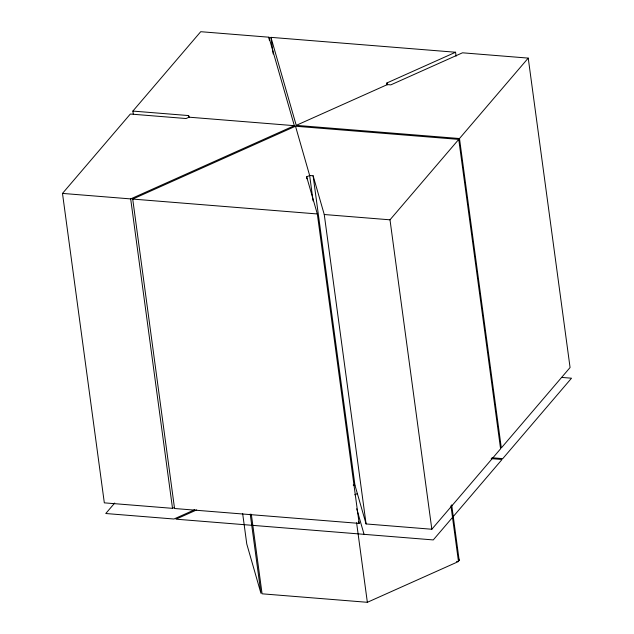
<?xml version="1.0" encoding="UTF-8"?>
<svg xmlns="http://www.w3.org/2000/svg" width="634" height="634" viewBox="0 0 634 634"><rect width="100%" height="100%" fill="white"/><g stroke="black" fill="none" stroke-linecap="round" stroke-linejoin="round"><path stroke-width="0.95" d="M174.31 507.541L172.519 508.341L104.325 502.849L62.489 193.41L130.342 114.033L186.071 118.526L189.067 117.187L294.342 125.675L268.919 37.2L200.724 31.7L132.871 111.077L133.267 114.009M114.73 503.031L105.767 513.516L173.962 519.016L194.765 509.704M431.833 529.247L389.997 219.816L458.747 139.393L295.499 126.229L132.712 199.076L174.548 508.508L359.161 523.391L317.325 213.959L306.658 176.838L309.654 175.491L313.117 175.776L324.251 214.514L366.087 523.946L431.833 529.247L500.583 448.824L458.747 139.393M528.233 58.106L570.069 367.538L501.32 447.961L459.484 138.529L528.233 58.106L462.487 52.804L390.821 84.869L387.358 84.591L296.236 125.366L270.948 37.358L455.561 52.242L456.092 56.164M387.16 84.932L386.891 82.967L455.561 52.242M62.489 193.41L130.683 198.91L294.342 125.675M196.675 509.918L175.99 519.175L433.276 539.922L502.025 459.499L491.207 458.628M354.739 494.789L357.441 493.577M251.326 514.269L262.08 593.812L367.355 602.3L458.485 561.526L450.94 505.774M132.871 111.077L188.599 115.57L189.067 117.187M296.236 125.366L459.484 138.529M132.712 199.076L317.325 213.959M324.251 214.514L389.997 219.816M561.764 377.42L571.511 378.205L502.762 458.628L491.944 457.756M353.217 485.065L354.953 485.208L366.087 523.946M456.535 561.367L458.485 561.526M386.891 82.967L387.358 84.591M458.675 558.76L459.222 560.662L451.677 504.862M295.499 126.229L309.654 175.491L313.085 200.899M356.72 508.793L364.067 534.343M358.614 521.489L359.161 523.391M313.117 175.776L354.953 485.208M356.601 522.757L367.355 602.3M306.658 176.838L306.919 178.796M270.948 37.358L273.199 54.009M268.919 37.2L269.315 40.132M250.216 514.031L260.931 593.258L246.777 543.996L242.671 513.651M188.599 115.57L188.869 117.528M130.683 198.91L172.519 508.341"/></g></svg>
